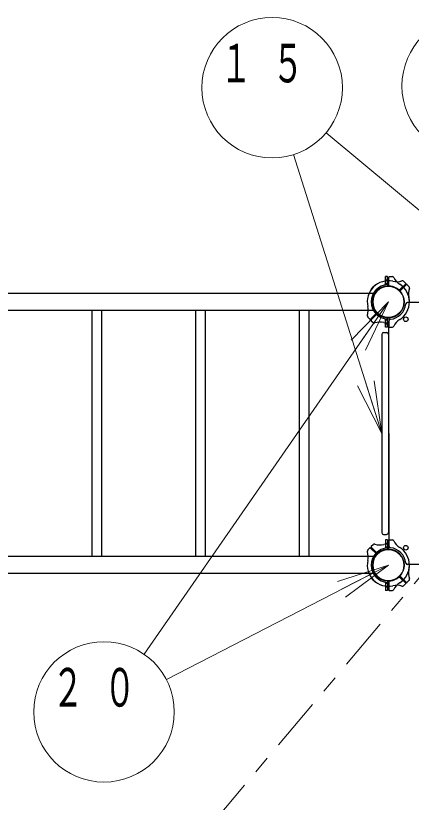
# Model space of a CAD drawing. Units: millimetres on the paper. Extents: x -385 to 0, y -594 to 267.
# Drawn here: x -293.27 to -270.76, y 131.25 to 176.06 of the extents above; entities that cross this region are included whole.
import ezdxf

# ---------------------------------------------------------------- set-up
doc = ezdxf.new("R2010")
doc.units = ezdxf.units.MM
doc.linetypes.add('USER1', pattern=[4.5, 2.5, -2])
doc.linetypes.add('USER2', pattern=[6, 3, -1, 1, -1])
doc.layers.add('1_50', color=7, linetype='Continuous', lineweight=25)
doc.styles.add('ＭＳ ゴシック', font='')
doc.styles.get('ＭＳ ゴシック').set_extended_font_data('MS Gothic')

msp = doc.modelspace()

# ---------------------------------------------------------------- linework, layer by layer
at = {"layer": '1_50', "lineweight": 13}
for p, q in [((-264.507, 160.13), (-275.606, 169.399)), ((-272.443, 152.258), (-277.47, 168.15)), ((-272.063, 159.758), (-285.971, 139.684)), ((-274.182, 157.577), (-272.063, 159.758)), ((-272.063, 159.758), (-273.771, 157.292)), ((-272.063, 159.758), (-273.36, 157.007)), ((-272.443, 152.258), (-273.348, 155.118)), ((-272.871, 155.269), (-272.443, 152.258)), ((-272.443, 152.258), (-273.824, 154.967)), ((-272.063, 144.758), (-284.695, 138.232)), ((-274.958, 143.825), (-272.063, 144.758)), ((-272.063, 144.758), (-274.728, 143.381)), ((-272.063, 144.758), (-274.499, 142.937))]:
    msp.add_line(p, q, dxfattribs=at)
at = {"layer": '1_50', "color": 40}
for p, q in [((-272.234, 160.725), (-272.234, 161.198)), ((-272.114, 161.198), (-272.234, 161.198)), ((-272.234, 160.725), (-272.234, 161.198)), ((-272.114, 161.198), (-272.234, 161.198)), ((-272.114, 160.656), (-272.114, 161.198)), ((-272.114, 160.656), (-272.114, 161.198)), ((-272.909, 160.244), (-316.216, 160.244)), ((-272.909, 159.272), (-316.216, 159.272)), ((-288.935, 159.272), (-288.935, 145.244)), ((-288.391, 159.272), (-288.391, 145.244)), ((-283.035, 159.272), (-283.035, 145.244)), ((-282.491, 159.272), (-282.491, 145.244)), ((-277.135, 159.272), (-277.135, 145.244)), ((-276.591, 159.272), (-276.591, 145.244)), ((-272.234, 158.318), (-272.234, 158.79)), ((-272.234, 158.318), (-272.234, 158.79)), ((-272.114, 158.318), (-272.114, 158.859)), ((-272.114, 158.318), (-272.114, 158.859)), ((-272.114, 158.318), (-272.234, 158.318)), ((-272.114, 158.318), (-272.234, 158.318)), ((-272.114, 146.198), (-272.234, 146.198)), ((-272.234, 146.198), (-272.234, 145.725)), ((-272.114, 146.198), (-272.234, 146.198)), ((-272.234, 146.198), (-272.234, 145.725)), ((-272.114, 146.198), (-272.114, 145.656)), ((-272.114, 146.198), (-272.114, 145.656)), ((-272.909, 145.244), (-316.216, 145.244)), ((-272.909, 144.272), (-316.216, 144.272)), ((-272.234, 143.79), (-272.234, 143.318)), ((-272.234, 143.79), (-272.234, 143.318)), ((-272.114, 143.86), (-272.114, 143.318)), ((-272.114, 143.86), (-272.114, 143.318)), ((-272.114, 143.318), (-272.234, 143.318)), ((-272.114, 143.318), (-272.234, 143.318))]:
    msp.add_line(p, q, dxfattribs=at)
at = {"layer": '1_50', "color": 40, "linetype": 'USER1', "lineweight": 13}
for p, q in [((-272.114, 161.018), (-272.234, 161.018)), ((-272.114, 161.018), (-272.234, 161.018)), ((-272.114, 160.798), (-272.234, 160.798)), ((-272.114, 160.798), (-272.234, 160.798)), ((-272.114, 158.718), (-272.234, 158.718)), ((-272.114, 158.718), (-272.234, 158.718)), ((-272.114, 145.798), (-272.234, 145.798)), ((-272.114, 145.798), (-272.234, 145.798)), ((-272.114, 143.718), (-272.234, 143.718)), ((-272.114, 143.718), (-272.234, 143.718)), ((-272.114, 143.498), (-272.234, 143.498)), ((-272.114, 143.498), (-272.234, 143.498))]:
    msp.add_line(p, q, dxfattribs=at)
at = {"layer": '1_50', "color": 2}
for p, q in [((-272.033, 160.695), (-272.033, 161.166)), ((-272.033, 160.695), (-272.033, 161.166)), ((-271.991, 161.206), (-271.834, 161.201)), ((-271.991, 161.206), (-271.834, 161.201)), ((-271.089, 160.833), (-271.204, 160.94)), ((-271.421, 160.442), (-271.088, 160.775)), ((-271.379, 160.399), (-271.046, 160.733)), ((-270.988, 160.732), (-270.881, 160.617)), ((-272.747, 159.116), (-273.08, 158.783)), ((-273.138, 158.784), (-273.237, 158.89)), ((-272.704, 159.074), (-273.038, 158.741)), ((-273.037, 158.683), (-272.93, 158.584)), ((-272.033, 158.82), (-272.033, 158.349)), ((-272.033, 158.82), (-272.033, 158.349)), ((-271.987, 158.309), (-271.834, 158.315)), ((-271.987, 158.309), (-271.834, 158.315)), ((-272.033, 145.695), (-272.033, 146.166)), ((-272.033, 145.695), (-272.033, 146.166)), ((-271.987, 146.206), (-271.834, 146.201)), ((-271.987, 146.206), (-271.834, 146.201)), ((-273.138, 145.732), (-273.237, 145.625)), ((-272.747, 145.399), (-273.08, 145.733)), ((-272.704, 145.442), (-273.038, 145.775)), ((-273.037, 145.833), (-272.93, 145.932)), ((-271.421, 144.074), (-271.088, 143.741)), ((-271.379, 144.116), (-271.046, 143.783)), ((-270.988, 143.784), (-270.881, 143.899)), ((-272.033, 143.82), (-272.033, 143.349)), ((-272.033, 143.82), (-272.033, 143.349)), ((-271.089, 143.683), (-271.204, 143.576)), ((-271.991, 143.309), (-271.834, 143.315)), ((-271.991, 143.309), (-271.834, 143.315))]:
    msp.add_line(p, q, dxfattribs=at)
at = {"layer": '1_50'}
for p, q in [((-273.041, 160.453), (-273.043, 160.455)), ((-272.758, 160.736), (-272.76, 160.738)), ((-288.935, 159.272), (-288.935, 145.244)), ((-288.391, 159.272), (-288.391, 145.244)), ((-282.491, 159.272), (-282.491, 145.244)), ((-277.135, 159.272), (-277.135, 145.244)), ((-272.443, 157.908), (-272.443, 146.608)), ((-272.343, 158.008), (-272.163, 158.008)), ((-272.063, 157.908), (-272.063, 146.608)), ((-272.343, 146.508), (-272.163, 146.508)), ((-273.041, 144.063), (-273.043, 144.06)), ((-272.758, 143.78), (-272.76, 143.777))]:
    msp.add_line(p, q, dxfattribs=at)
at = {"layer": '1_50', "linetype": 'USER2', "lineweight": 13}
msp.add_line((-257.063, 159.758), (-286.401, 124.922), dxfattribs=at)
at = {"layer": '1_50', "color": 4}
for p, q in [((-264.563, 159.728), (-270.97, 159.728)), ((-272.033, 152.258), (-272.033, 158.665)), ((-272.033, 152.258), (-272.033, 145.85)), ((-264.563, 144.788), (-270.97, 144.788))]:
    msp.add_line(p, q, dxfattribs=at)
at = {"layer": '1_50', "linetype": 'USER1', "lineweight": 13}
for p, q in [((-272.114, 158.498), (-272.234, 158.498)), ((-272.114, 158.498), (-272.234, 158.498)), ((-272.114, 146.018), (-272.234, 146.018)), ((-272.114, 146.018), (-272.234, 146.018))]:
    msp.add_line(p, q, dxfattribs=at)
at = {"layer": '1_50', "lineweight": 13}
for centre in [(-278.677, 171.963), (-267.291, 172.064), (-288.249, 136.396)]:
    msp.add_circle(centre, 4, dxfattribs=at)
at = {"layer": '1_50'}
for centre, radius in [((-272.063, 159.758), 0.891), ((-271.073, 158.768), 0.13), ((-271.073, 145.748), 0.13), ((-272.063, 144.758), 0.891)]:
    msp.add_circle(centre, radius, dxfattribs=at)
at = {"layer": '1_50', "color": 2}
for centre, radius, start, end in [((-272.063, 159.758), 1.2, 77.7272, 135), ((-271.993, 161.166), 0.04, 88, 180), ((-271.993, 161.166), 0.04, 88, 180), ((-271.849, 161.101), 0.1, 27.4588, 88), ((-271.849, 161.101), 0.1, 27.4588, 88), ((-271.595, 161.907), 1, 257.7272, 287.5412), ((-270.873, 161.609), 1, 207.4588, 237.2728), ((-270.873, 161.609), 1, 207.4588, 237.2728), ((-271.264, 160.859), 0.1, 47, 107.5412), ((-272.063, 159.758), 1.2, 135, 192.2728), ((-272.063, 159.758), 0.9, 49.2707, 135), ((-271.993, 160.695), 0.04, 180, 265.7293), ((-271.993, 160.695), 0.04, 180, 265.7293), ((-272.063, 159.758), 0.9, 0, 85.7293), ((-272.063, 159.758), 0.9, 0, 85.7293), ((-272.063, 159.758), 1.2, 0, 57.2728), ((-272.063, 159.758), 1.2, 0, 57.2728), ((-271.116, 160.803), 0.04, 315, 47), ((-271.017, 160.704), 0.04, 43, 135), ((-269.913, 160.225), 1, 162.4588, 192.2728), ((-270.962, 160.557), 0.1, 342.4588, 43), ((-272.063, 159.758), 0.9, 135, 220.7293), ((-271.449, 160.47), 0.04, 229.2707, 315), ((-272.063, 159.758), 0.9, 315, 40.7293), ((-271.35, 160.371), 0.04, 135, 220.7293), ((-272.063, 159.758), 1.2, 358.5675, 12.2728), ((-272.063, 159.758), 0.9, 274.2707, 0), ((-272.063, 159.758), 0.9, 274.2707, 0), ((-272.063, 159.758), 1.2, 302.7272, 0), ((-272.063, 159.758), 1.2, 302.7272, 0), ((-274.212, 159.29), 1, 342.4588, 12.2728), ((-272.775, 159.144), 0.04, 315, 40.7293), ((-272.063, 159.758), 0.9, 229.2707, 315), ((-273.164, 158.959), 0.1, 162.4588, 223), ((-273.108, 158.811), 0.04, 223, 315), ((-273.009, 158.712), 0.04, 135, 227), ((-272.676, 159.045), 0.04, 49.2707, 135), ((-271.993, 158.82), 0.04, 94.2707, 180), ((-271.993, 158.82), 0.04, 94.2707, 180), ((-270.873, 157.907), 1, 122.7272, 152.5412), ((-270.873, 157.907), 1, 122.7272, 152.5412), ((-272.862, 158.657), 0.1, 227, 287.5412), ((-272.53, 157.608), 1, 77.7272, 107.5412), ((-272.063, 159.758), 1.2, 257.7272, 271.4325), ((-271.993, 158.349), 0.04, 180, 272), ((-271.993, 158.349), 0.04, 180, 272), ((-271.849, 158.414), 0.1, 272, 332.5412), ((-271.849, 158.414), 0.1, 272, 332.5412), ((-271.993, 146.166), 0.04, 88, 180), ((-271.993, 146.166), 0.04, 88, 180), ((-271.849, 146.101), 0.1, 27.4588, 88), ((-271.849, 146.101), 0.1, 27.4588, 88), ((-270.873, 146.609), 1, 207.4588, 237.2728), ((-270.873, 146.609), 1, 207.4588, 237.2728), ((-273.108, 145.704), 0.04, 45, 137), ((-273.009, 145.803), 0.04, 133, 225), ((-272.862, 145.859), 0.1, 72.4588, 133), ((-272.53, 146.907), 1, 252.4588, 282.2728), ((-272.063, 144.758), 1.2, 88.5675, 102.2728), ((-271.993, 145.695), 0.04, 180, 265.7293), ((-271.993, 145.695), 0.04, 180, 265.7293), ((-272.063, 144.758), 1.2, 0, 57.2728), ((-272.063, 144.758), 1.2, 0, 57.2728), ((-273.164, 145.557), 0.1, 137, 197.5412), ((-274.212, 145.225), 1, 347.7272, 17.5412), ((-272.063, 144.758), 0.9, 139.2707, 225), ((-272.775, 145.371), 0.04, 319.2707, 45), ((-272.676, 145.47), 0.04, 225, 310.7293), ((-272.063, 144.758), 0.9, 45, 130.7293), ((-272.063, 144.758), 0.9, 0, 85.7293), ((-272.063, 144.758), 0.9, 0, 85.7293), ((-272.063, 144.758), 0.9, 319.2707, 45), ((-272.063, 144.758), 1.2, 167.7272, 225), ((-272.063, 144.758), 1.2, 347.7272, 1.4325), ((-272.063, 144.758), 0.9, 274.2707, 0), ((-272.063, 144.758), 0.9, 274.2707, 0), ((-272.063, 144.758), 1.2, 302.7272, 0), ((-272.063, 144.758), 1.2, 302.7272, 0), ((-269.913, 144.29), 1, 167.7272, 197.5412), ((-272.063, 144.758), 1.2, 225, 282.2728), ((-272.063, 144.758), 0.9, 225, 310.7293), ((-271.449, 144.045), 0.04, 45, 130.7293), ((-271.35, 144.144), 0.04, 139.2707, 225), ((-270.962, 143.959), 0.1, 317, 17.5412), ((-271.993, 143.82), 0.04, 94.2707, 180), ((-271.993, 143.82), 0.04, 94.2707, 180), ((-271.595, 142.608), 1, 72.4588, 102.2728), ((-270.873, 142.907), 1, 122.7272, 152.5412), ((-270.873, 142.907), 1, 122.7272, 152.5412), ((-271.264, 143.657), 0.1, 252.4588, 313), ((-271.116, 143.712), 0.04, 313, 45), ((-271.017, 143.811), 0.04, 225, 317), ((-271.993, 143.349), 0.04, 180, 272), ((-271.993, 143.349), 0.04, 180, 272), ((-271.849, 143.414), 0.1, 272, 332.5412), ((-271.849, 143.414), 0.1, 272, 332.5412)]:
    msp.add_arc(centre, radius, start, end, dxfattribs=at)
at = {"layer": '1_50'}
for centre, radius, start, end in [((-273.029, 160.469), 0.02, 143.6269, 225), ((-272.063, 159.758), 1.22, 135, 143.6269), ((-272.063, 159.758), 1.22, 126.3731, 135), ((-272.774, 160.724), 0.02, 45, 126.3731), ((-272.063, 159.758), 1, 276.7872, 353.2128), ((-272.343, 157.908), 0.1, 90, 180), ((-272.163, 157.908), 0.1, 0, 90), ((-272.343, 146.608), 0.1, 180, 270), ((-272.163, 146.608), 0.1, 270, 0), ((-272.063, 144.758), 1, 6.7872, 83.2128), ((-273.029, 144.046), 0.02, 135, 216.3731), ((-272.063, 144.758), 1.22, 216.3731, 225), ((-272.063, 144.758), 1.22, 225, 233.6269), ((-272.774, 143.792), 0.02, 233.6269, 315)]:
    msp.add_arc(centre, radius, start, end, dxfattribs=at)
at = {"layer": '1_50', "color": 40}
for centre, radius, start, end in [((-272.054, 159.758), 0.984, 93.4958, 266.5042), ((-272.054, 159.758), 0.984, 93.4958, 266.5042), ((-272.054, 159.758), 0.9, 93.8226, 266.1775), ((-272.054, 159.758), 0.9, 93.8226, 266.1775), ((-272.054, 144.758), 0.984, 93.4958, 266.5042), ((-272.054, 144.758), 0.984, 93.4958, 266.5042), ((-272.054, 144.758), 0.9, 93.8226, 266.1775), ((-272.054, 144.758), 0.9, 93.8226, 266.1775)]:
    msp.add_arc(centre, radius, start, end, dxfattribs=at)
at = {"layer": '1_50', "color": 4}
for centre, start, end in [((-270.97, 159.628), 90, 173.2128), ((-271.933, 158.665), 96.7872, 180), ((-271.933, 145.85), 180, 263.2128), ((-270.97, 144.888), 186.7872, 270)]:
    msp.add_arc(centre, 0.1, start, end, dxfattribs=at)

# ---------------------------------------------------------------- texts
at = {"layer": '1_50', "char_height": 2.199, "attachment_point": 2, "style": 'ＭＳ ゴシック'}
for s, insert in [('\\T1.64;\\W0.6;１５', (-278.677, 174.463)), ('\\T1.64;\\W0.6;２０', (-288.249, 138.896))]:
    msp.add_mtext(s, dxfattribs=dict(at, insert=insert))

doc.saveas('drawing.dxf')
